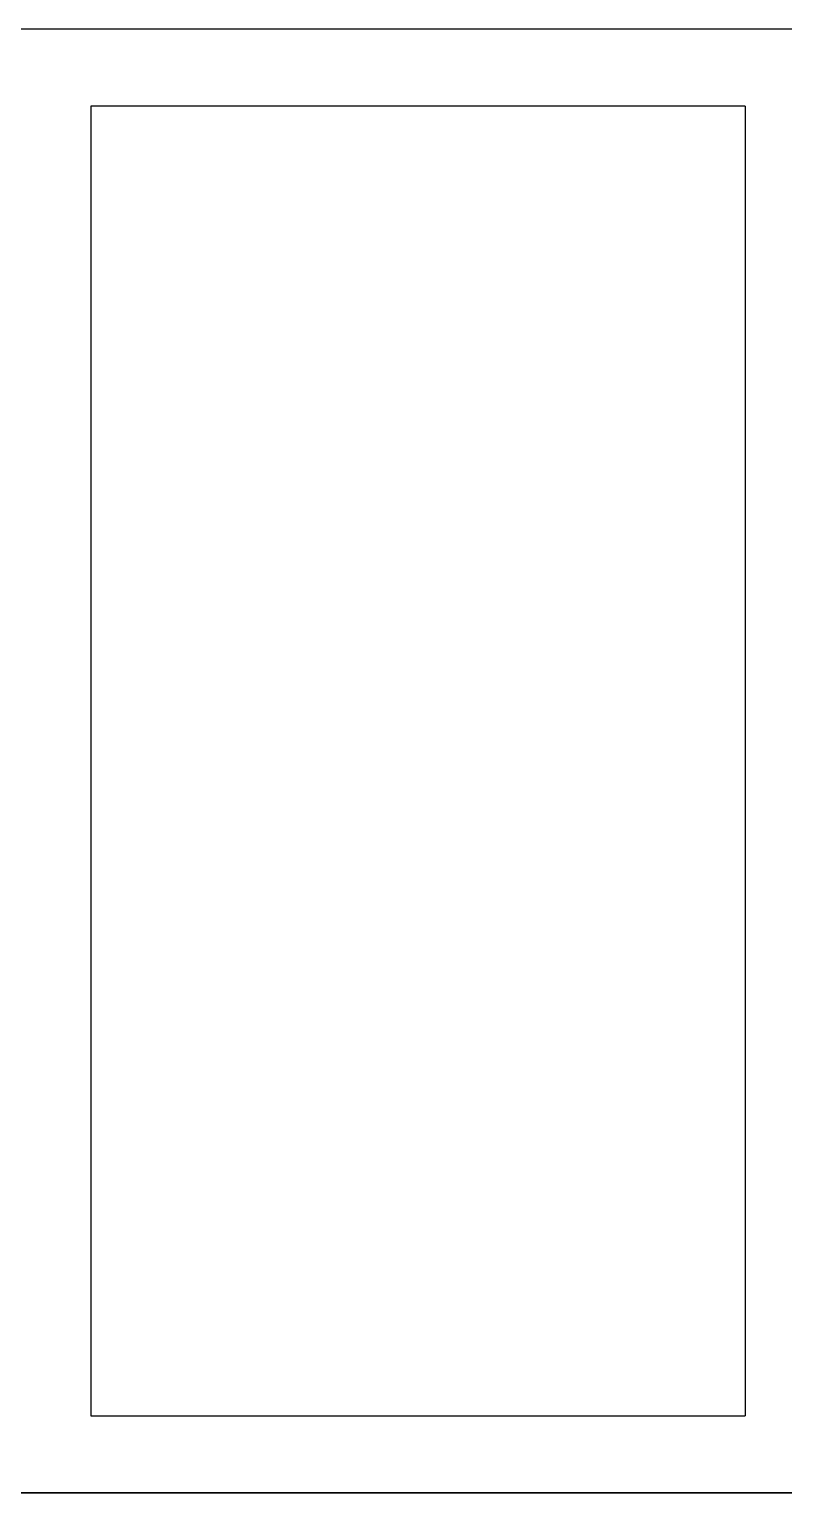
# Model space of a CAD drawing. Extents: x -19 to 297, y 0 to 420.
# Drawn here: x 183.77 to 188.67, y 213.77 to 223.27 of the extents above; entities that cross this region are included whole.
import ezdxf

# ---------------------------------------------------------------- set-up
doc = ezdxf.new("R2010")
doc.units = 0
doc.header["$MEASUREMENT"] = 0
doc.linetypes.add('K5LT_BASIC', pattern=[0])
doc.layers.add('Системный слой', color=7, linetype='Continuous')

msp = doc.modelspace()

# ---------------------------------------------------------------- linework, layer by layer
at = {"layer": 'Системный слой', "color": 5, "linetype": 'K5LT_BASIC'}
for p, q in [((188.9166, 223.2684), (183.6666, 223.2684)), ((184.1666, 222.7684), (184.1666, 214.2684)), ((187.5552, 222.7684), (184.1666, 222.7684)), ((188.4166, 222.7684), (187.5552, 222.7684)), ((188.4166, 222.7684), (188.4166, 214.2684)), ((184.1666, 214.2684), (188.3209, 214.2684)), ((188.3209, 214.2684), (188.4166, 214.2684)), ((156.4166, 213.7684), (200.9168, 213.7684)), ((200.9168, 213.7684), (178.6667, 213.7684))]:
    msp.add_line(p, q, dxfattribs=at)

doc.saveas('drawing.dxf')
